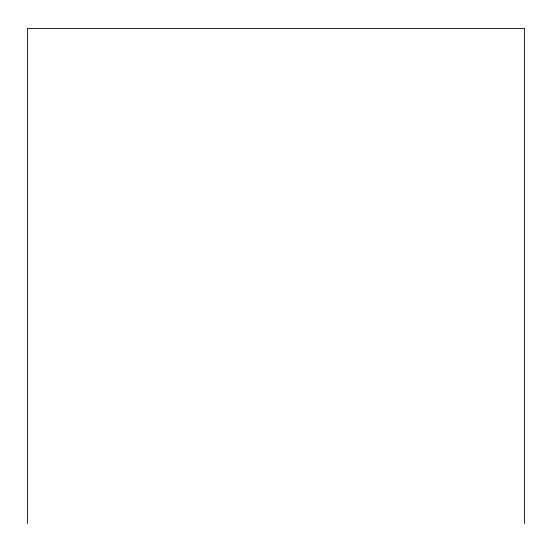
<?xml version="1.0" encoding="UTF-8"?>
<svg xmlns="http://www.w3.org/2000/svg" width="552" height="552" viewBox="0 0 552 552"><rect width="100%" height="100%" fill="white"/><g stroke="black" fill="none" stroke-linecap="round" stroke-linejoin="round"><path stroke-width="0.83" d="M524.4 523.524L524.4 28.476L27.6 28.476L27.6 523.524"/></g></svg>
